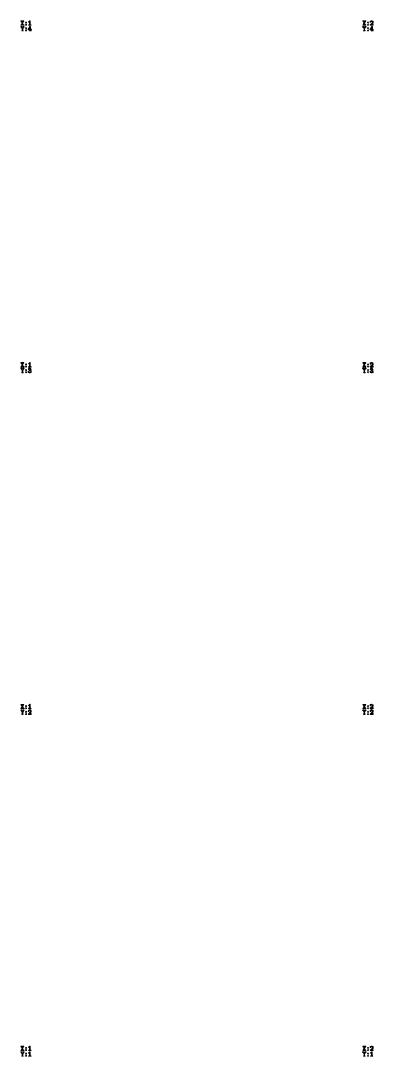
# Model space of a CAD drawing. Extents: x 3411 to 238236, y 6926 to 86361.
# Drawn here: x 142118 to 145210, y 6926 to 16016 of the extents above; entities that cross this region are included whole.
import ezdxf

# ---------------------------------------------------------------- set-up
doc = ezdxf.new("R2010")
doc.units = 13
doc.header["$MEASUREMENT"] = 0
doc.layers.add('L3D0 Base', color=3, linetype='Continuous')

msp = doc.modelspace()

# ---------------------------------------------------------------- linework, layer by layer
at = {"layer": 'L3D0 Base', "lineweight": 0}
for points in [[(142128.8, 16015), (142122.5, 16015), (142119.7, 16012.9), (142122.5, 16010.1), (142123.2, 16010.1), (142130.2, 15996.7), (142133, 15991.1), (142137.9, 15980.6), (142136.5, 15979.9), (142135.8, 15978.5), (142138.6, 15975.7), (142144.9, 15975.7), (142147.8, 15978.5), (142144.9, 15980.6), (142143.5, 15980.6), (142135.1, 15996.7), (142133, 16003.1), (142128.8, 16010.1), (142131.6, 16012.9)], [(142142.8, 16015), (142136.5, 16015), (142133.7, 16012.9), (142136.5, 16010.1), (142133, 16003.1), (142135.1, 15996.7), (142142.1, 16010.1), (142142.8, 16010.1), (142145.6, 16012.9)], [(142165.3, 16003.8), (142162.5, 16002.4), (142161.1, 15999.6), (142162.5, 15996), (142165.3, 15994.6), (142168.1, 15996), (142169.5, 15999.6), (142168.1, 16002.4)], [(142198.3, 16015.7), (142196.2, 16014.3), (142194.8, 16010.8), (142190.6, 16008), (142187.8, 16005.9), (142195.5, 16005.2), (142195.5, 15980.6), (142190.6, 15980.6), (142187.8, 15978.5), (142190.6, 15975.7), (142206, 15975.7), (142208.8, 15978.5), (142208.1, 15979.9), (142206.7, 15980.6), (142206, 15980.6), (142201.1, 15980.6), (142201.1, 16012.9)], [(142187.8, 16005.9), (142189.9, 16003.1), (142190.6, 16003.1), (142195.5, 16005.2)], [(145127.2, 16015), (145120.9, 16015), (145118.1, 16012.9), (145120.9, 16010.1), (145121.6, 16010.1), (145128.6, 15996.7), (145131.4, 15991.1), (145136.3, 15980.6), (145134.9, 15979.9), (145134.2, 15978.5), (145137, 15975.7), (145143.4, 15975.7), (145146.2, 15978.5), (145143.4, 15980.6), (145142, 15980.6), (145134.2, 15996.7), (145131.4, 16003.1), (145127.2, 16010.1), (145130, 16012.9)], [(145141.2, 16015), (145134.9, 16015), (145132.1, 16012.9), (145134.9, 16010.1), (145131.4, 16003.1), (145134.2, 15996.7), (145140.5, 16010.1), (145141.2, 16010.1), (145144.1, 16012.9)], [(145163.7, 16003.8), (145160.9, 16002.4), (145159.5, 15999.6), (145160.9, 15996), (145163.7, 15994.6), (145166.5, 15996), (145167.9, 15999.6), (145166.5, 16002.4)], [(145195.3, 16015.7), (145191.1, 16015), (145186.2, 16012.2), (145184.1, 16010.1), (145182.7, 16004.5), (145184.1, 16002.4), (145186.2, 16001.7), (145188.3, 16002.4), (145189, 16004.5), (145188.3, 16006.6), (145191.1, 16010.1), (145194.6, 16010.8), (145205.1, 16012.2), (145200.9, 16015)], [(145205.1, 16012.2), (145194.6, 16010.8), (145196, 16010.8), (145200.9, 16008.7), (145201.6, 16008), (145203.7, 16003.1), (145203.7, 16001.7), (145201.6, 15996.7), (145196.7, 15991.8), (145184.1, 15980.6), (145182.7, 15978.5), (145185.5, 15975.7), (145205.8, 15975.7), (145207.9, 15976.4), (145208.6, 15979.2), (145208.6, 15980.6), (145191.1, 15980.6), (145191.8, 15981.3), (145196.7, 15985.5), (145198.1, 15986.9), (145202.3, 15990.4), (145205.1, 15993.2), (145207.9, 15998.1), (145208.6, 16003.1), (145207.9, 16008)], [(142127.4, 15965.2), (142121.1, 15965.2), (142118.3, 15962.4), (142121.1, 15960.2), (142121.8, 15960.2), (142130.9, 15941.3), (142133, 15946.9), (142127.4, 15960.2), (142130.2, 15962.4)], [(142130.2, 15996.7), (142122.5, 15980.6), (142121.8, 15980.6), (142119, 15978.5), (142121.8, 15975.7), (142128.1, 15975.7), (142130.9, 15978.5), (142128.1, 15980.6), (142133, 15991.1)], [(142145.6, 15965.2), (142139.3, 15965.2), (142136.5, 15962.4), (142138.6, 15960.2), (142133, 15946.9), (142130.9, 15941.3), (142130.9, 15930.8), (142129.5, 15930.8), (142126.7, 15928), (142127.4, 15926.6), (142128.1, 15925.9), (142129.5, 15925.9), (142136.5, 15925.9), (142139.3, 15928), (142139.3, 15930.1), (142137.9, 15930.8), (142136.5, 15930.8), (142135.8, 15930.8), (142135.8, 15941.3), (142144.2, 15960.2), (142145.6, 15960.2), (142148.5, 15962.4)], [(142165.3, 15984.8), (142162.5, 15983.4), (142161.1, 15980.6), (142162.5, 15977.1), (142165.3, 15975.7), (142168.1, 15977.1), (142169.5, 15979.9), (142168.1, 15983.4)], [(142165.3, 15953.9), (142162.5, 15952.5), (142161.1, 15949.7), (142162.5, 15946.2), (142165.3, 15944.8), (142168.1, 15946.2), (142169.5, 15949), (142168.1, 15952.5)], [(142165.3, 15935), (142162.5, 15933.6), (142161.1, 15930.1), (142162.5, 15927.3), (142165.3, 15925.9), (142168.1, 15927.3), (142169.5, 15930.1), (142168.1, 15933.6)], [(142201.8, 15965.9), (142200.4, 15965.9), (142198.3, 15965.9), (142196.9, 15964.5), (142183.5, 15942), (142182.8, 15939.2), (142183.5, 15937.1), (142185.7, 15936.4), (142200.4, 15936.4), (142200.4, 15930.8), (142196.9, 15930.8), (142194.1, 15928), (142196.9, 15925.9), (142208.1, 15925.9), (142210.9, 15928), (142210.2, 15930.1), (142209.5, 15930.8), (142208.1, 15930.8), (142204.6, 15930.8), (142204.6, 15936.4), (142208.8, 15936.4), (142211.6, 15938.5), (142208.8, 15941.3), (142204.6, 15941.3), (142188.5, 15941.3), (142200.4, 15960.9), (142204.6, 15963.1), (142203.9, 15965.2)], [(142204.6, 15963.1), (142200.4, 15960.9), (142200.4, 15941.3), (142188.5, 15941.3), (142204.6, 15941.3)], [(145125.8, 15965.2), (145119.5, 15965.2), (145116.7, 15962.4), (145119.5, 15960.2), (145120.2, 15960.2), (145129.3, 15941.3), (145131.4, 15946.9), (145125.8, 15960.2), (145128.6, 15962.4)], [(145128.6, 15996.7), (145120.9, 15980.6), (145120.2, 15980.6), (145117.4, 15978.5), (145120.2, 15975.7), (145126.5, 15975.7), (145129.3, 15978.5), (145126.5, 15980.6), (145131.4, 15991.1)], [(145144.1, 15965.2), (145137.7, 15965.2), (145134.9, 15962.4), (145137, 15960.2), (145131.4, 15946.9), (145129.3, 15941.3), (145129.3, 15930.8), (145127.9, 15930.8), (145125.1, 15928), (145125.8, 15926.6), (145126.5, 15925.9), (145127.9, 15925.9), (145134.9, 15925.9), (145137.7, 15928), (145137.7, 15930.1), (145136.3, 15930.8), (145134.9, 15930.8), (145134.2, 15930.8), (145134.2, 15941.3), (145142.7, 15960.2), (145144.1, 15960.2), (145146.9, 15962.4)], [(145163.7, 15984.8), (145160.9, 15983.4), (145159.5, 15980.6), (145160.9, 15977.1), (145163.7, 15975.7), (145166.5, 15977.1), (145167.9, 15979.9), (145166.5, 15983.4)], [(145163.7, 15953.9), (145160.9, 15952.5), (145159.5, 15949.7), (145160.9, 15946.2), (145163.7, 15944.8), (145166.5, 15946.2), (145167.9, 15949), (145166.5, 15952.5)], [(145163.7, 15935), (145160.9, 15933.6), (145159.5, 15930.1), (145160.9, 15927.3), (145163.7, 15925.9), (145166.5, 15927.3), (145167.9, 15930.1), (145166.5, 15933.6)], [(145200.2, 15965.9), (145198.8, 15965.9), (145196.7, 15965.9), (145195.3, 15964.5), (145182, 15942), (145181.3, 15939.2), (145182, 15937.1), (145184.1, 15936.4), (145198.8, 15936.4), (145198.8, 15930.8), (145195.3, 15930.8), (145192.5, 15928), (145195.3, 15925.9), (145206.5, 15925.9), (145209.3, 15928), (145208.6, 15930.1), (145207.9, 15930.8), (145206.5, 15930.8), (145203, 15930.8), (145203, 15936.4), (145207.2, 15936.4), (145210, 15938.5), (145207.2, 15941.3), (145203, 15941.3), (145186.9, 15941.3), (145198.8, 15960.9), (145203, 15963.1), (145202.3, 15965.2)], [(145203, 15963.1), (145198.8, 15960.9), (145198.8, 15941.3), (145186.9, 15941.3), (145203, 15941.3)], [(145206.5, 15983.4), (145204.4, 15982.7), (145203.7, 15980.6), (145191.1, 15980.6), (145208.6, 15980.6), (145208.6, 15982.7)], [(142128.8, 13015.2), (142122.5, 13015.2), (142119.7, 13013.1), (142122.5, 13010.3), (142123.2, 13010.3), (142130.2, 12996.9), (142133, 12991.3), (142137.9, 12980.8), (142136.5, 12980.1), (142135.8, 12978.7), (142138.6, 12975.9), (142144.9, 12975.9), (142147.8, 12978.7), (142144.9, 12980.8), (142143.5, 12980.8), (142135.1, 12996.9), (142133, 13003.2), (142128.8, 13010.3), (142131.6, 13013.1)], [(142142.8, 13015.2), (142136.5, 13015.2), (142133.7, 13013.1), (142136.5, 13010.3), (142133, 13003.2), (142135.1, 12996.9), (142142.1, 13010.3), (142142.8, 13010.3), (142145.6, 13013.1)], [(142165.3, 13003.9), (142162.5, 13002.5), (142161.1, 12999.7), (142162.5, 12996.2), (142165.3, 12995.5), (142168.1, 12996.2), (142169.5, 12999.7), (142168.1, 13002.5)], [(142198.3, 13015.9), (142196.2, 13014.5), (142194.8, 13011), (142190.6, 13008.2), (142187.8, 13006.1), (142195.5, 13006.1), (142195.5, 12980.8), (142190.6, 12980.8), (142187.8, 12978.7), (142190.6, 12975.9), (142206, 12975.9), (142208.8, 12978.7), (142208.1, 12980.1), (142206.7, 12980.8), (142206, 12980.8), (142201.1, 12980.8), (142201.1, 13013.1)], [(142187.8, 13006.1), (142189.9, 13003.2), (142190.6, 13003.2), (142195.5, 13006.1)], [(145127.2, 13015.2), (145120.9, 13015.2), (145118.1, 13013.1), (145120.9, 13010.3), (145121.6, 13010.3), (145128.6, 12996.9), (145131.4, 12991.3), (145136.3, 12980.8), (145134.9, 12980.1), (145134.2, 12978.7), (145137, 12975.9), (145143.4, 12975.9), (145146.2, 12978.7), (145143.4, 12980.8), (145142, 12980.8), (145134.2, 12996.9), (145131.4, 13003.2), (145127.2, 13010.3), (145130, 13013.1)], [(145141.2, 13015.2), (145134.9, 13015.2), (145132.1, 13013.1), (145134.9, 13010.3), (145131.4, 13003.2), (145134.2, 12996.9), (145140.5, 13010.3), (145141.2, 13010.3), (145144.1, 13013.1)], [(145163.7, 13003.9), (145160.9, 13002.5), (145159.5, 12999.7), (145160.9, 12996.2), (145163.7, 12995.5), (145166.5, 12996.2), (145167.9, 12999.7), (145166.5, 13002.5)], [(145195.3, 13015.9), (145191.1, 13015.2), (145186.2, 13012.4), (145184.1, 13010.3), (145182.7, 13005.4), (145184.1, 13002.5), (145186.2, 13001.8), (145188.3, 13002.5), (145189, 13004.7), (145188.3, 13006.8), (145191.1, 13010.3), (145194.6, 13011), (145205.1, 13012.4), (145200.9, 13015.2)], [(145205.1, 13012.4), (145194.6, 13011), (145196, 13011), (145200.9, 13008.9), (145201.6, 13008.9), (145203.7, 13003.2), (145203.7, 13001.8), (145201.6, 12996.9), (145196.7, 12992), (145184.1, 12980.8), (145182.7, 12978.7), (145185.5, 12975.9), (145205.8, 12975.9), (145207.9, 12976.6), (145208.6, 12979.4), (145208.6, 12980.8), (145191.1, 12980.8), (145191.8, 12981.5), (145196.7, 12985.7), (145198.1, 12987.1), (145202.3, 12990.6), (145205.1, 12993.4), (145207.9, 12998.3), (145208.6, 13003.2), (145207.9, 13008.2)], [(142127.4, 12965.3), (142121.1, 12965.3), (142118.3, 12963.2), (142121.1, 12960.4), (142121.8, 12960.4), (142130.9, 12941.5), (142133, 12947.1), (142127.4, 12960.4), (142130.2, 12963.2)], [(142130.2, 12996.9), (142122.5, 12980.8), (142121.8, 12980.8), (142119, 12978.7), (142121.8, 12975.9), (142128.1, 12975.9), (142130.9, 12978.7), (142128.1, 12980.8), (142133, 12991.3)], [(142145.6, 12965.3), (142139.3, 12965.3), (142136.5, 12963.2), (142138.6, 12960.4), (142133, 12947.1), (142130.9, 12941.5), (142130.9, 12931), (142129.5, 12931), (142126.7, 12928.8), (142127.4, 12926.7), (142128.1, 12926), (142129.5, 12926), (142136.5, 12926), (142139.3, 12928.1), (142139.3, 12930.3), (142137.9, 12931), (142136.5, 12931), (142135.8, 12931), (142135.8, 12941.5), (142144.2, 12960.4), (142145.6, 12960.4), (142148.5, 12962.5)], [(142165.3, 12985), (142162.5, 12983.6), (142161.1, 12980.8), (142162.5, 12977.3), (142165.3, 12975.9), (142168.1, 12977.3), (142169.5, 12980.1), (142168.1, 12983.6)], [(142165.3, 12954.1), (142162.5, 12952.7), (142161.1, 12949.9), (142162.5, 12946.4), (142165.3, 12945), (142168.1, 12946.4), (142169.5, 12949.9), (142168.1, 12952.7)], [(142165.3, 12935.2), (142162.5, 12933.8), (142161.1, 12930.3), (142162.5, 12927.4), (142165.3, 12926), (142168.1, 12927.4), (142169.5, 12930.3), (142168.1, 12933.8)], [(142187.1, 12938.7), (142184.9, 12937.3), (142184.2, 12935.2), (142184.2, 12932.4), (142187.8, 12928.1), (142191.3, 12926), (142197.6, 12925.3), (142202.5, 12926), (142207.4, 12928.8), (142197.6, 12930.3), (142192.7, 12931), (142189.9, 12933.1), (142189.9, 12935.2), (142189.2, 12937.3)], [(142187.8, 12963.2), (142185.7, 12958.3), (142186.4, 12955.5), (142189.2, 12954.8), (142191.3, 12955.5), (142192, 12958.3), (142191.3, 12959.7), (142192, 12959.7), (142197.6, 12961.1)], [(142197.6, 12966), (142193.4, 12966), (142189.2, 12963.9), (142187.8, 12963.2), (142197.6, 12961.1), (142202.5, 12959.7), (142203.9, 12956.9), (142203.9, 12956.9), (142201.8, 12951.3), (142196.2, 12949.9), (142192.7, 12949.2), (142192, 12947.1), (142194.8, 12945), (142197.6, 12945), (142198.3, 12945), (142203.2, 12942.2), (142206, 12937.3), (142203.2, 12932.4), (142202.5, 12931.7), (142197.6, 12930.3), (142207.4, 12928.8), (142209.5, 12931.7), (142210.9, 12937.3), (142210.9, 12938), (142208.8, 12943.6), (142208.8, 12943.6), (142204.6, 12947.8), (142208.1, 12951.3), (142208.8, 12956.9), (142208.8, 12958.3), (142206, 12963.2), (142203.2, 12964.6)], [(145125.8, 12965.3), (145119.5, 12965.3), (145116.7, 12963.2), (145119.5, 12960.4), (145120.2, 12960.4), (145129.3, 12941.5), (145131.4, 12947.1), (145125.8, 12960.4), (145128.6, 12963.2)], [(145128.6, 12996.9), (145120.9, 12980.8), (145120.2, 12980.8), (145117.4, 12978.7), (145120.2, 12975.9), (145126.5, 12975.9), (145129.3, 12978.7), (145126.5, 12980.8), (145131.4, 12991.3)], [(145144.1, 12965.3), (145137.7, 12965.3), (145134.9, 12963.2), (145137, 12960.4), (145131.4, 12947.1), (145129.3, 12941.5), (145129.3, 12931), (145127.9, 12931), (145125.1, 12928.8), (145125.8, 12926.7), (145126.5, 12926), (145127.9, 12926), (145134.9, 12926), (145137.7, 12928.1), (145137.7, 12930.3), (145136.3, 12931), (145134.9, 12931), (145134.2, 12931), (145134.2, 12941.5), (145142.7, 12960.4), (145144.1, 12960.4), (145146.9, 12962.5)], [(145163.7, 12985), (145160.9, 12983.6), (145159.5, 12980.8), (145160.9, 12977.3), (145163.7, 12975.9), (145166.5, 12977.3), (145167.9, 12980.1), (145166.5, 12983.6)], [(145163.7, 12954.1), (145160.9, 12952.7), (145159.5, 12949.9), (145160.9, 12946.4), (145163.7, 12945), (145166.5, 12946.4), (145167.9, 12949.9), (145166.5, 12952.7)], [(145163.7, 12935.2), (145160.9, 12933.8), (145159.5, 12930.3), (145160.9, 12927.4), (145163.7, 12926), (145166.5, 12927.4), (145167.9, 12930.3), (145166.5, 12933.8)], [(145185.5, 12938.7), (145183.4, 12937.3), (145182.7, 12935.2), (145182.7, 12932.4), (145186.2, 12928.1), (145190.4, 12926), (145196, 12925.3), (145200.9, 12926), (145205.8, 12928.8), (145196, 12930.3), (145191.1, 12931), (145188.3, 12933.1), (145188.3, 12935.2), (145187.6, 12937.3)], [(145186.2, 12963.2), (145184.1, 12958.3), (145184.8, 12955.5), (145187.6, 12954.8), (145189.7, 12955.5), (145190.4, 12958.3), (145189.7, 12959.7), (145190.4, 12959.7), (145196, 12961.1)], [(145196, 12966), (145192.5, 12966), (145187.6, 12963.9), (145186.2, 12963.2), (145196, 12961.1), (145200.9, 12959.7), (145202.3, 12956.9), (145202.3, 12956.9), (145200.2, 12951.3), (145194.6, 12949.9), (145191.1, 12949.2), (145190.4, 12947.1), (145193.2, 12945), (145196, 12945), (145196.7, 12945), (145201.6, 12942.2), (145204.4, 12937.3), (145201.6, 12932.4), (145201.6, 12931.7), (145196, 12930.3), (145205.8, 12928.8), (145207.9, 12931.7), (145209.3, 12937.3), (145209.3, 12938), (145207.2, 12943.6), (145207.2, 12943.6), (145203, 12947.8), (145206.5, 12951.3), (145207.2, 12956.9), (145207.2, 12958.3), (145204.4, 12963.2), (145201.6, 12964.6)], [(145206.5, 12983.6), (145204.4, 12982.9), (145203.7, 12980.8), (145191.1, 12980.8), (145208.6, 12980.8), (145208.6, 12982.9)], [(142128.8, 10015.4), (142122.5, 10015.4), (142119.7, 10013.3), (142122.5, 10010.5), (142123.2, 10010.5), (142130.2, 9997.1), (142133, 9991.5), (142137.9, 9981), (142136.5, 9980.3), (142135.8, 9978.9), (142138.6, 9976.1), (142144.9, 9976.1), (142147.8, 9978.9), (142144.9, 9981), (142143.5, 9981), (142135.1, 9997.1), (142133, 10003.4), (142128.8, 10010.5), (142131.6, 10013.3)], [(142142.8, 10015.4), (142136.5, 10015.4), (142133.7, 10013.3), (142136.5, 10010.5), (142133, 10003.4), (142135.1, 9997.1), (142142.1, 10010.5), (142142.8, 10010.5), (142145.6, 10013.3)], [(142165.3, 10004.1), (142162.5, 10002.7), (142161.1, 9999.9), (142162.5, 9996.4), (142165.3, 9995.7), (142168.1, 9997.1), (142169.5, 9999.9), (142168.1, 10002.7)], [(142198.3, 10016.1), (142196.2, 10014.7), (142194.8, 10011.2), (142190.6, 10008.3), (142187.8, 10006.2), (142195.5, 10006.2), (142195.5, 9981), (142190.6, 9981), (142187.8, 9978.9), (142190.6, 9976.1), (142206, 9976.1), (142208.8, 9978.9), (142208.1, 9980.3), (142206.7, 9981), (142206, 9981), (142201.1, 9981), (142201.1, 10013.3)], [(142187.8, 10006.2), (142189.9, 10003.4), (142190.6, 10004.1), (142195.5, 10006.2)], [(145127.2, 10015.4), (145120.9, 10015.4), (145118.1, 10013.3), (145120.9, 10010.5), (145121.6, 10010.5), (145128.6, 9997.1), (145131.4, 9991.5), (145136.3, 9981), (145134.9, 9980.3), (145134.2, 9978.9), (145137, 9976.1), (145143.4, 9976.1), (145146.2, 9978.9), (145143.4, 9981), (145142, 9981), (145134.2, 9997.1), (145131.4, 10003.4), (145127.2, 10010.5), (145130, 10013.3)], [(145141.2, 10015.4), (145134.9, 10015.4), (145132.1, 10013.3), (145134.9, 10010.5), (145131.4, 10003.4), (145134.2, 9997.1), (145140.5, 10010.5), (145141.2, 10010.5), (145144.1, 10013.3)], [(145163.7, 10004.1), (145160.9, 10002.7), (145159.5, 9999.9), (145160.9, 9996.4), (145163.7, 9995.7), (145166.5, 9997.1), (145167.9, 9999.9), (145166.5, 10002.7)], [(145195.3, 10016.1), (145191.1, 10015.4), (145186.2, 10013.3), (145184.1, 10010.5), (145182.7, 10005.5), (145184.1, 10002.7), (145186.2, 10002), (145188.3, 10002.7), (145189, 10004.8), (145188.3, 10006.9), (145191.1, 10010.5), (145194.6, 10011.2), (145205.1, 10012.6), (145200.9, 10015.4)], [(145205.1, 10012.6), (145194.6, 10011.2), (145196, 10011.2), (145200.9, 10009), (145201.6, 10009), (145203.7, 10003.4), (145203.7, 10002), (145201.6, 9997.1), (145196.7, 9992.2), (145184.1, 9981), (145182.7, 9978.9), (145185.5, 9976.1), (145205.8, 9976.1), (145207.9, 9976.8), (145208.6, 9979.6), (145208.6, 9981), (145191.1, 9981), (145191.8, 9981.7), (145196.7, 9985.9), (145198.1, 9987.3), (145202.3, 9990.8), (145205.1, 9993.6), (145207.9, 9998.5), (145208.6, 10003.4), (145207.9, 10008.3)], [(142127.4, 9965.5), (142121.1, 9965.5), (142118.3, 9963.4), (142121.1, 9960.6), (142121.8, 9960.6), (142130.9, 9941.7), (142133, 9948), (142127.4, 9960.6), (142130.2, 9963.4)], [(142130.2, 9997.1), (142122.5, 9981), (142121.8, 9981), (142119, 9978.9), (142121.8, 9976.1), (142128.1, 9976.1), (142130.9, 9978.9), (142128.1, 9981), (142133, 9991.5)], [(142145.6, 9965.5), (142139.3, 9965.5), (142136.5, 9963.4), (142138.6, 9960.6), (142133, 9948), (142130.9, 9941.7), (142130.9, 9931.1), (142129.5, 9931.1), (142126.7, 9929), (142127.4, 9926.9), (142128.1, 9926.2), (142129.5, 9926.2), (142136.5, 9926.2), (142139.3, 9928.3), (142139.3, 9930.4), (142137.9, 9931.1), (142136.5, 9931.1), (142135.8, 9931.1), (142135.8, 9941.7), (142144.2, 9960.6), (142145.6, 9960.6), (142148.5, 9963.4)], [(142165.3, 9985.2), (142162.5, 9983.8), (142161.1, 9981), (142162.5, 9977.5), (142165.3, 9976.1), (142168.1, 9977.5), (142169.5, 9981), (142168.1, 9983.8)], [(142165.3, 9954.3), (142162.5, 9952.9), (142161.1, 9950.1), (142162.5, 9946.6), (142165.3, 9945.2), (142168.1, 9946.6), (142169.5, 9950.1), (142168.1, 9952.9)], [(142165.3, 9935.3), (142162.5, 9933.9), (142161.1, 9930.4), (142162.5, 9927.6), (142165.3, 9926.2), (142168.1, 9927.6), (142169.5, 9930.4), (142168.1, 9933.9)], [(142196.9, 9966.2), (142192.7, 9965.5), (142187.8, 9962.7), (142185.7, 9960.6), (142184.2, 9955), (142185.7, 9952.9), (142187.8, 9951.5), (142189.9, 9952.9), (142190.6, 9955), (142189.9, 9957.1), (142192.7, 9959.9), (142196.2, 9961.3), (142206, 9962.7), (142202.5, 9965.5)], [(142206, 9962.7), (142196.2, 9961.3), (142197.6, 9961.3), (142202.5, 9959.2), (142203.2, 9958.5), (142205.3, 9953.6), (142205.3, 9952.2), (142203.2, 9947.3), (142198.3, 9942.4), (142185.7, 9930.4), (142184.2, 9929), (142187.1, 9926.2), (142207.4, 9926.2), (142209.5, 9926.9), (142210.2, 9929), (142210.2, 9931.1), (142192.7, 9931.1), (142193.4, 9931.8), (142198.3, 9936.1), (142199.7, 9936.8), (142203.9, 9940.3), (142206, 9943.1), (142209.5, 9948.7), (142210.2, 9953.6), (142209.5, 9957.8)], [(142208.1, 9933.9), (142206, 9933.2), (142205.3, 9931.1), (142192.7, 9931.1), (142210.2, 9931.1), (142210.2, 9933.2)], [(145125.8, 9965.5), (145119.5, 9965.5), (145116.7, 9963.4), (145119.5, 9960.6), (145120.2, 9960.6), (145129.3, 9941.7), (145131.4, 9948), (145125.8, 9960.6), (145128.6, 9963.4)], [(145128.6, 9997.1), (145120.9, 9981), (145120.2, 9981), (145117.4, 9978.9), (145120.2, 9976.1), (145126.5, 9976.1), (145129.3, 9978.9), (145126.5, 9981), (145131.4, 9991.5)], [(145144.1, 9965.5), (145137.7, 9965.5), (145134.9, 9963.4), (145137, 9960.6), (145131.4, 9948), (145129.3, 9941.7), (145129.3, 9931.1), (145127.9, 9931.1), (145125.1, 9929), (145125.8, 9926.9), (145126.5, 9926.2), (145127.9, 9926.2), (145134.9, 9926.2), (145137.7, 9928.3), (145137.7, 9930.4), (145136.3, 9931.1), (145134.9, 9931.1), (145134.2, 9931.1), (145134.2, 9941.7), (145142.7, 9960.6), (145144.1, 9960.6), (145146.9, 9963.4)], [(145163.7, 9985.2), (145160.9, 9983.8), (145159.5, 9981), (145160.9, 9977.5), (145163.7, 9976.1), (145166.5, 9977.5), (145167.9, 9981), (145166.5, 9983.8)], [(145163.7, 9954.3), (145160.9, 9952.9), (145159.5, 9950.1), (145160.9, 9946.6), (145163.7, 9945.2), (145166.5, 9946.6), (145167.9, 9950.1), (145166.5, 9952.9)], [(145163.7, 9935.3), (145160.9, 9933.9), (145159.5, 9930.4), (145160.9, 9927.6), (145163.7, 9926.2), (145166.5, 9927.6), (145167.9, 9930.4), (145166.5, 9933.9)], [(145195.3, 9966.2), (145191.1, 9965.5), (145186.2, 9962.7), (145184.1, 9960.6), (145182.7, 9955), (145184.1, 9952.9), (145186.2, 9951.5), (145188.3, 9952.9), (145189, 9955), (145188.3, 9957.1), (145191.1, 9959.9), (145194.6, 9961.3), (145205.1, 9962.7), (145200.9, 9965.5)], [(145205.1, 9962.7), (145194.6, 9961.3), (145196, 9961.3), (145200.9, 9959.2), (145201.6, 9958.5), (145203.7, 9953.6), (145203.7, 9952.2), (145201.6, 9947.3), (145196.7, 9942.4), (145184.1, 9930.4), (145182.7, 9929), (145185.5, 9926.2), (145205.8, 9926.2), (145207.9, 9926.9), (145208.6, 9929), (145208.6, 9931.1), (145191.1, 9931.1), (145191.8, 9931.8), (145196.7, 9936.1), (145198.1, 9936.8), (145202.3, 9940.3), (145205.1, 9943.1), (145207.9, 9948.7), (145208.6, 9953.6), (145207.9, 9957.8)], [(145206.5, 9983.8), (145204.4, 9983.1), (145203.7, 9981), (145191.1, 9981), (145208.6, 9981), (145208.6, 9983.1)], [(145206.5, 9933.9), (145204.4, 9933.2), (145203.7, 9931.1), (145191.1, 9931.1), (145208.6, 9931.1), (145208.6, 9933.2)], [(142128.8, 7015.5), (142122.5, 7015.5), (142119.7, 7013.4), (142122.5, 7010.6), (142123.2, 7010.6), (142130.2, 6997.3), (142133, 6991.7), (142137.9, 6981.2), (142136.5, 6980.5), (142135.8, 6979.1), (142138.6, 6976.2), (142144.9, 6976.2), (142147.8, 6979.1), (142144.9, 6981.2), (142143.5, 6981.2), (142135.1, 6997.3), (142133, 7003.6), (142128.8, 7010.6), (142131.6, 7013.4)], [(142142.8, 7015.5), (142136.5, 7015.5), (142133.7, 7013.4), (142136.5, 7010.6), (142133, 7003.6), (142135.1, 6997.3), (142142.1, 7010.6), (142142.8, 7010.6), (142145.6, 7013.4)], [(142165.3, 7004.3), (142162.5, 7002.9), (142161.1, 7000.1), (142162.5, 6996.6), (142165.3, 6995.9), (142168.1, 6997.3), (142169.5, 7000.1), (142168.1, 7002.9)], [(142198.3, 7016.3), (142196.2, 7014.8), (142194.8, 7011.3), (142190.6, 7008.5), (142187.8, 7006.4), (142195.5, 7006.4), (142195.5, 6981.2), (142190.6, 6981.2), (142187.8, 6979.1), (142190.6, 6976.2), (142206, 6976.2), (142208.8, 6979.1), (142208.1, 6980.5), (142206.7, 6981.2), (142206, 6981.2), (142201.1, 6981.2), (142201.1, 7013.4)], [(142187.8, 7006.4), (142189.9, 7004.3), (142190.6, 7004.3), (142195.5, 7006.4)], [(145127.2, 7015.5), (145120.9, 7015.5), (145118.1, 7013.4), (145120.9, 7010.6), (145121.6, 7010.6), (145128.6, 6997.3), (145131.4, 6991.7), (145136.3, 6981.2), (145134.9, 6980.5), (145134.2, 6979.1), (145137, 6976.2), (145143.4, 6976.2), (145146.2, 6979.1), (145143.4, 6981.2), (145142, 6981.2), (145134.2, 6997.3), (145131.4, 7003.6), (145127.2, 7010.6), (145130, 7013.4)], [(145141.2, 7015.5), (145134.9, 7015.5), (145132.1, 7013.4), (145134.9, 7010.6), (145131.4, 7003.6), (145134.2, 6997.3), (145140.5, 7010.6), (145141.2, 7010.6), (145144.1, 7013.4)], [(145163.7, 7004.3), (145160.9, 7002.9), (145159.5, 7000.1), (145160.9, 6996.6), (145163.7, 6995.9), (145166.5, 6997.3), (145167.9, 7000.1), (145166.5, 7002.9)], [(145195.3, 7016.3), (145191.1, 7016.3), (145186.2, 7013.4), (145184.1, 7010.6), (145182.7, 7005.7), (145184.1, 7002.9), (145186.2, 7002.2), (145188.3, 7002.9), (145189, 7005), (145188.3, 7007.1), (145191.1, 7010.6), (145194.6, 7011.3), (145205.1, 7012.7), (145200.9, 7015.5)], [(145205.1, 7012.7), (145194.6, 7011.3), (145196, 7011.3), (145200.9, 7009.2), (145201.6, 7009.2), (145203.7, 7003.6), (145203.7, 7002.2), (145201.6, 6997.3), (145196.7, 6992.4), (145184.1, 6981.2), (145182.7, 6979.1), (145185.5, 6976.2), (145205.8, 6976.2), (145207.9, 6976.9), (145208.6, 6979.8), (145208.6, 6981.2), (145191.1, 6981.2), (145191.8, 6981.9), (145196.7, 6986.1), (145198.1, 6987.5), (145202.3, 6991), (145205.1, 6993.8), (145207.9, 6998.7), (145208.6, 7003.6), (145207.9, 7008.5)], [(142127.4, 6965.7), (142121.1, 6965.7), (142118.3, 6963.6), (142121.1, 6960.8), (142121.8, 6960.8), (142130.9, 6941.9), (142133, 6948.2), (142127.4, 6960.8), (142130.2, 6963.6)], [(142130.2, 6997.3), (142122.5, 6981.2), (142121.8, 6981.2), (142119, 6979.1), (142121.8, 6976.2), (142128.1, 6976.2), (142130.9, 6979.1), (142128.1, 6981.2), (142133, 6991.7)], [(142145.6, 6965.7), (142139.3, 6965.7), (142136.5, 6963.6), (142138.6, 6960.8), (142133, 6948.2), (142130.9, 6941.9), (142130.9, 6931.3), (142129.5, 6931.3), (142126.7, 6929.2), (142127.4, 6927.1), (142128.1, 6926.4), (142129.5, 6926.4), (142136.5, 6926.4), (142139.3, 6929.2), (142139.3, 6930.6), (142137.9, 6931.3), (142136.5, 6931.3), (142135.8, 6931.3), (142135.8, 6941.9), (142144.2, 6960.8), (142145.6, 6960.8), (142148.5, 6963.6)], [(142165.3, 6985.4), (142162.5, 6984), (142161.1, 6981.2), (142162.5, 6977.6), (142165.3, 6976.2), (142168.1, 6977.6), (142169.5, 6981.2), (142168.1, 6984)], [(142165.3, 6954.5), (142162.5, 6953.1), (142161.1, 6950.3), (142162.5, 6946.8), (142165.3, 6945.4), (142168.1, 6946.8), (142169.5, 6950.3), (142168.1, 6953.1)], [(142165.3, 6935.5), (142162.5, 6934.1), (142161.1, 6930.6), (142162.5, 6927.8), (142165.3, 6926.4), (142168.1, 6927.8), (142169.5, 6930.6), (142168.1, 6934.1)], [(142198.3, 6966.4), (142196.2, 6964.3), (142194.8, 6961.5), (142190.6, 6958.7), (142187.8, 6956.6), (142195.5, 6955.9), (142195.5, 6931.3), (142190.6, 6931.3), (142187.8, 6929.2), (142190.6, 6926.4), (142206, 6926.4), (142208.8, 6929.2), (142208.1, 6930.6), (142206.7, 6931.3), (142206, 6931.3), (142201.1, 6931.3), (142201.1, 6963.6)], [(142187.8, 6956.6), (142189.9, 6953.8), (142190.6, 6953.8), (142195.5, 6955.9)], [(145125.8, 6965.7), (145119.5, 6965.7), (145116.7, 6963.6), (145119.5, 6960.8), (145120.2, 6960.8), (145129.3, 6941.9), (145131.4, 6948.2), (145125.8, 6960.8), (145128.6, 6963.6)], [(145128.6, 6997.3), (145120.9, 6981.2), (145120.2, 6981.2), (145117.4, 6979.1), (145120.2, 6976.2), (145126.5, 6976.2), (145129.3, 6979.1), (145126.5, 6981.2), (145131.4, 6991.7)], [(145144.1, 6965.7), (145137.7, 6965.7), (145134.9, 6963.6), (145137, 6960.8), (145131.4, 6948.2), (145129.3, 6941.9), (145129.3, 6931.3), (145127.9, 6931.3), (145125.1, 6929.2), (145125.8, 6927.1), (145126.5, 6926.4), (145127.9, 6926.4), (145134.9, 6926.4), (145137.7, 6929.2), (145137.7, 6930.6), (145136.3, 6931.3), (145134.9, 6931.3), (145134.2, 6931.3), (145134.2, 6941.9), (145142.7, 6960.8), (145144.1, 6960.8), (145146.9, 6963.6)], [(145163.7, 6985.4), (145160.9, 6984), (145159.5, 6981.2), (145160.9, 6977.6), (145163.7, 6976.2), (145166.5, 6977.6), (145167.9, 6981.2), (145166.5, 6984)], [(145163.7, 6954.5), (145160.9, 6953.1), (145159.5, 6950.3), (145160.9, 6946.8), (145163.7, 6945.4), (145166.5, 6946.8), (145167.9, 6950.3), (145166.5, 6953.1)], [(145163.7, 6935.5), (145160.9, 6934.1), (145159.5, 6930.6), (145160.9, 6927.8), (145163.7, 6926.4), (145166.5, 6927.8), (145167.9, 6930.6), (145166.5, 6934.1)], [(145196.7, 6966.4), (145194.6, 6964.3), (145193.2, 6961.5), (145189, 6958.7), (145186.2, 6956.6), (145193.9, 6955.9), (145193.9, 6931.3), (145189, 6931.3), (145186.2, 6929.2), (145189, 6926.4), (145204.4, 6926.4), (145207.2, 6929.2), (145206.5, 6930.6), (145205.8, 6931.3), (145204.4, 6931.3), (145199.5, 6931.3), (145199.5, 6963.6)], [(145186.2, 6956.6), (145188.3, 6953.8), (145189, 6953.8), (145193.9, 6955.9)], [(145206.5, 6984), (145204.4, 6983.3), (145203.7, 6981.2), (145191.1, 6981.2), (145208.6, 6981.2), (145208.6, 6983.3)]]:
    msp.add_lwpolyline(points, close=True, dxfattribs=at)

doc.saveas('drawing.dxf')
